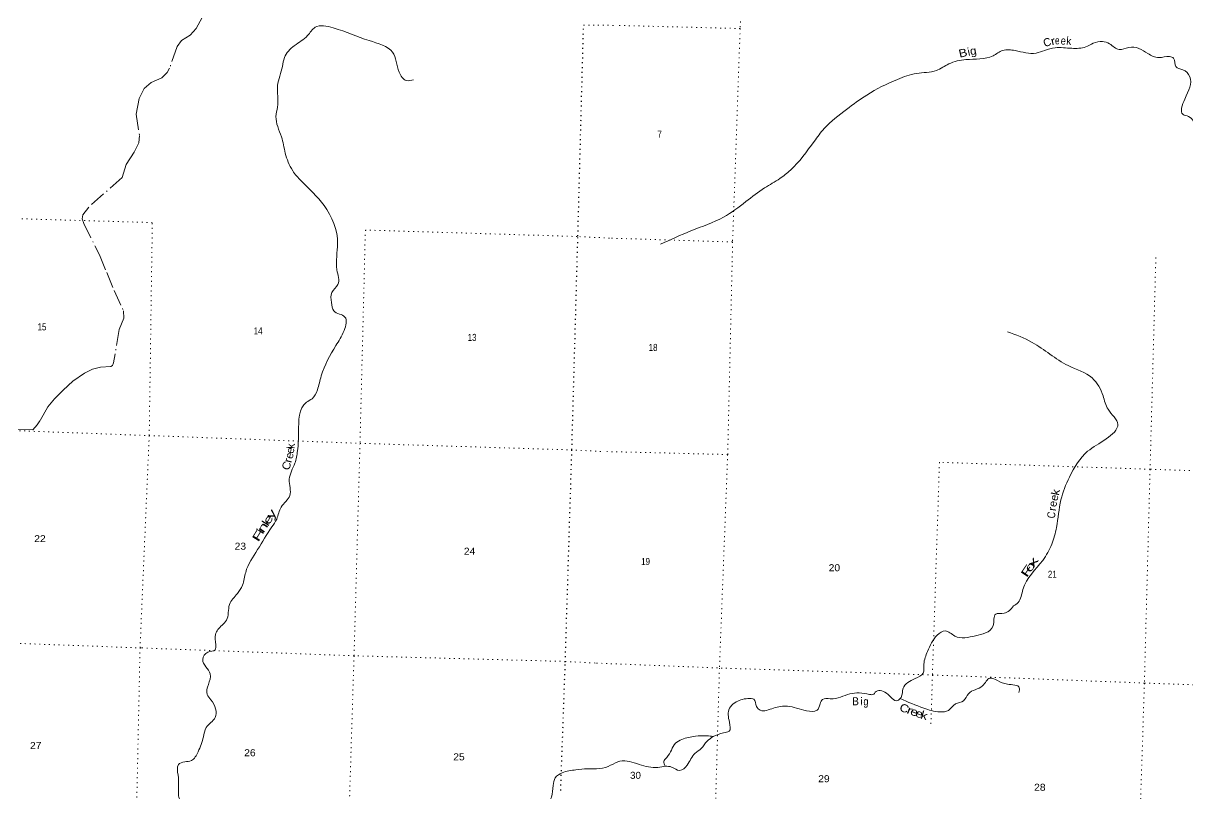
# Model space of a CAD drawing. Header units: feet. Extents: x -745759 to -493183, y 5472 to 195788.
# Drawn here: x -697436 to -668343, y 24254 to 43494 of the extents above; entities that cross this region are included whole.
import ezdxf
from ezdxf.enums import TextEntityAlignment as Align

# ---------------------------------------------------------------- set-up
doc = ezdxf.new("R2010")
doc.units = ezdxf.units.FT
doc.header["$LTSCALE"] = 80
doc.linetypes.add('DOT_DASHED', pattern=[7.7, 5, -1.2, 0.3, -1.2])
doc.linetypes.add('DOTTED', pattern=[1.5, 0.3, -1.2])
for name, color, linetype, lineweight in [('39', 7, 'Continuous', 13), ('44', 7, 'DOT_DASHED', 13), ('6', 7, 'DOTTED', 25), ('7', 7, 'DOTTED', 13)]:
    doc.layers.add(name, color=color, linetype=linetype, lineweight=lineweight)
doc.layers.add('41', color=7, linetype='Continuous')

msp = doc.modelspace()

# ---------------------------------------------------------------- linework, layer by layer
at = {"layer": '39'}
for points in [[(-687684.07, 42084.18), (-687864.32, 42061.72), (-688042.77, 42273.27), (-688207.68, 42768.89), (-688792.81, 43062.1), (-689691.75, 43379.53), (-690145.04, 43394.09), (-690335.53, 43186.33), (-690664.7, 42932.58), (-690910.54, 42637.81), (-690962.3, 42417.52), (-691081.25, 41937.08), (-691083.03, 41402.43), (-691123.24, 41165.62), (-690986.88, 40660.83), (-690889.65, 40252.14), (-690704.72, 39812.38), (-690491.49, 39555.32), (-689920.99, 38945.79), (-689581.78, 37994.61), (-689599.9, 37333.37), (-689573.65, 36973.36), (-689729.82, 36766.51), (-689736.05, 36520.54), (-689678.54, 36310.87), (-689399.27, 36158.63), (-689420.62, 35822.35), (-689626.93, 35443.59), (-689991.12, 34686.52), (-690087.56, 34336.51), (-690219.89, 34118.81), (-690364.09, 34028.61), (-690558.18, 33292.3), (-690584.33, 32812.92), (-690651.14, 32504.33), (-690789.55, 32105.22), (-690777.01, 31697.23), (-690992.22, 31413.59), (-691105.17, 31112.53), (-691228.77, 30914.73), (-691582.52, 30349.01), (-691879.85, 29781.48), (-691959.16, 29461.19), (-692084.98, 29257.4), (-692283.95, 28977.27), (-692359.64, 28584.22), (-692470.67, 28460.67), (-692637.73, 28229.96), (-692626.09, 27975.35), (-692644.65, 27842.77), (-692821.88, 27789.95), (-692953.14, 27604.5), (-692767.52, 27245.42), (-692841.16, 26733.26), (-692746.9, 26597.06), (-692640.75, 26153.78), (-692868.99, 25902.83), (-692935.04, 25676.95), (-693068.75, 25297.87), (-693235.34, 25081.27), (-693401.82, 25048.28), (-693559.38, 24980.7), (-693568.16, 24718.68), (-693560.05, 24298.72), (-693548.46, 24163.16), (-693458.12, 23910.05), (-693540.74, 23791.64), (-693722.81, 23714.76), (-693695.45, 23508.07), (-693713.29, 23276.6), (-693852.72, 23208.44), (-694053.31, 22879.94), (-694235.46, 22379.33), (-694351, 22181.27), (-694575.68, 21615.44), (-694596.77, 21226.69), (-694386.7, 20935.43), (-694336.52, 20687.65), (-694266.94, 20356.52), (-694213.88, 20074.35), (-694223.97, 19953.61), (-694310.36, 19843.39), (-694769.24, 19390.01), (-694881.86, 19038.5), (-694975.12, 18783.22), (-695113.84, 18555.64), (-695293.74, 18242.61), (-695375.14, 17859.83), (-695404.85, 17394.68), (-695540.02, 17092.33), (-695546.92, 16826.2)], [(-681513.38, 37974.27), (-680756.97, 38310.49), (-679937.79, 38654.91), (-679383.54, 39039.61), (-678915.27, 39382.53), (-678530.92, 39619.05), (-678270.52, 39825.02), (-677675.71, 40545.4), (-677425.87, 40866.68), (-676864.75, 41343.97), (-676363.74, 41702.04), (-675597.6, 42092.44), (-675119.1, 42243.4), (-674622.8, 42317.16), (-674309.31, 42479.16), (-673882.53, 42587.3), (-673206.08, 42683.86), (-672964.15, 42813.72), (-672653.66, 42812.41), (-672133.31, 42750.28), (-671915.53, 42816.32), (-671657.45, 42881.14), (-671238.42, 42868.47), (-670890.49, 42904.35), (-670702.18, 42995.49), (-670470.91, 43040.95), (-670299.27, 42983.31), (-670053.74, 42836.69), (-669816.11, 42892.05), (-669562.78, 42868.25), (-669342.94, 42738.54), (-669063.75, 42637.3), (-668794.83, 42661.45), (-668697.29, 42620.17), (-668641.22, 42410.68), (-668462.08, 42334.66), (-668292.02, 42160.06), (-668414.07, 41600.9), (-668460.09, 41218.99), (-668320.62, 41164.34), (-668195.22, 41045.55), (-668062.54, 40442.38), (-667631.42, 40035.96), (-667265.61, 39800.97), (-667352.6, 39135.85), (-667413.71, 38197.59), (-667413.96, 37533.88), (-667341.09, 37083.82), (-667416.77, 36589.83), (-667303.58, 36205.13), (-667013.58, 35865.51), (-666867.35, 35768.29), (-666811.28, 35689.93), (-666781.19, 35553.86), (-666674.29, 35423.53), (-666494.19, 35444.31), (-666345.05, 35441.82), (-666237.97, 35317.54), (-666200.62, 35155.02), (-666190.95, 35076.05)], [(-672845.33, 35791.66), (-672230.46, 35524.93), (-671326.79, 34944.85), (-670731.35, 34636.35), (-670456.78, 34188.26), (-670333.98, 33853.69), (-670087.46, 33477.06), (-670376.87, 33114.61), (-670844.15, 32803.94), (-671299.5, 32160.04), (-671510.56, 31591.47), (-671620.45, 30902.83), (-671738.22, 30482.74), (-671966.36, 30080.11), (-672460.45, 29356.68), (-672581.54, 29025.46), (-672692.58, 28943.43)], [(-680199.53, 25682.98), (-679938.63, 25773.95), (-679802.35, 25812.19), (-679793.46, 26035.85), (-679792.75, 26386.86), (-679659.48, 26524.04), (-679329.53, 26631.08), (-679182.96, 26610.51), (-679117.78, 26435.04), (-679024, 26337.39), (-678691.63, 26391.9), (-678343.45, 26435.84), (-677864.89, 26326.56), (-677604.45, 26336.84), (-677526.91, 26497.9), (-677469.04, 26609.13), (-677273.01, 26623.37), (-676787.38, 26743.86), (-676289.6, 26734.86), (-676188.75, 26735.84), (-676150.94, 26785.14), (-675871.29, 26764.58), (-675592.63, 26580.64), (-675505.54, 26658.7), (-675454.21, 26885.12), (-675152.28, 27130.18), (-674954.61, 27263.4), (-674933.69, 27484.68), (-674843.07, 27808.76), (-674598.69, 28214.93), (-674403.9, 28320), (-674161.84, 28191.64), (-673647.51, 28196.26), (-673391.2, 28269.21), (-673204.37, 28443.11), (-673140.81, 28739.76), (-672932.44, 28761.7), (-672692.58, 28943.43)], [(-675529.13, 26628.56), (-674935.11, 26389.28), (-674536.69, 26296.54), (-674321.78, 26334.43), (-674147.48, 26494.58), (-673943.36, 26575.16), (-673821, 26751.01), (-673468.05, 26950.15), (-673282.81, 27138.21), (-673093.1, 27078.01), (-672847.85, 26987.88), (-672550.1, 26900.2), (-672561.75, 26783.55)], [(-681395.92, 24940.45), (-681434.63, 25058.62), (-681354.86, 25161.12), (-681138.4, 25511.65), (-680984.21, 25607.86), (-680645, 25688.38), (-680356.36, 25697.81), (-680199.53, 25682.98)], [(-681395.92, 24940.45), (-681237.33, 24917.49), (-681038.23, 24834.81), (-680848.62, 24968.28), (-680656.18, 25259.02), (-680497.03, 25385.34), (-680350.37, 25564.48), (-680197.9, 25683.55)], [(-683192.4, 24870.72), (-682886.97, 24910.88), (-682639.55, 25022.43), (-682527.39, 25063.42), (-682049.91, 24984.43), (-681580.36, 24909.71), (-681390.5, 24939.67)], [(-684619.43, 23882.32), (-684315.99, 24029.95), (-684240.82, 24166.76), (-684198.66, 24462.02), (-684144.02, 24647.92), (-683968.25, 24777.46), (-683633.07, 24849.42), (-683335.77, 24874.17), (-683192.4, 24870.72)]]:
    msp.add_spline(points, degree=3, dxfattribs=at)
at = {"layer": '44'}
for points in [[(-692962.98, 43639.25), (-693114.32, 43360.68), (-693262.68, 43201.2), (-693486.61, 43064.17), (-693591.13, 42918.2), (-693779.5, 42376.65), (-693841.27, 42266.53), (-693972.88, 42128.72), (-694242.01, 42011.17), (-694415.26, 41866.91), (-694543.13, 41611.59), (-694613.59, 41225.33), (-694533.47, 40694.59), (-694548.29, 40509.26), (-694669.42, 40271.17), (-694863.46, 39963.46), (-694967.84, 39640.43), (-695800.32, 38901.84), (-695951.81, 38712.34), (-695964.95, 38612.97), (-695922.75, 38490.98), (-695535.42, 37709.18), (-695349.01, 37268.12), (-695164.41, 36817.33), (-694931.25, 36315.18), (-694926.94, 36132.74), (-695044, 35844.24), (-695179.31, 35015.83), (-695205.48, 34949.3), (-695250.13, 34922.45), (-695506.43, 34908), (-695709.14, 34852.44), (-695905.11, 34755.64), (-696198.73, 34558.45), (-696443.55, 34335.56), (-696653.61, 34117.52), (-696818.82, 33918.77), (-697019.33, 33567.25), (-697090.17, 33464.77), (-697197.44, 33338.48)], [(-697197.44, 33338.48), (-699567.43, 33391.08), (-700146.52, 17479.66)]]:
    msp.add_lwpolyline(points, dxfattribs=at)
at = {"layer": '6'}
msp.add_lwpolyline([(-684006.96, 24337.42), (-683894.2, 27540.76), (-683729.1, 32846.24), (-683579.13, 38176.52), (-683437.45, 43450.64)], dxfattribs=at)
at = {"layer": '7'}
for p, q in [((-683437.45, 43450.64), (-682619.91, 43441.06)), ((-683437.45, 43450.64), (-682619.91, 43441.06)), ((-679522.48, 43362.7), (-682619.91, 43441.06)), ((-679714.19, 38032.38), (-682791.41, 38127.88)), ((-679836.85, 32724.65), (-682952.69, 32799.98)), ((-683893.7, 27556.81), (-683112.69, 27514.48)), ((-683893.7, 27556.81), (-683112.69, 27514.48))]:
    msp.add_line(p, q, dxfattribs=at)
for points in [[(-679195.22, 54456.11), (-679524.49, 43362.75), (-679714.19, 38032.38), (-679836.85, 32724.65), (-680042.71, 27392.63), (-680158.95, 23313.68)], [(-694722.76, 11914.88), (-694836.39, 17315.54), (-694631.36, 22599.69), (-694519.04, 27895.12), (-694289.58, 33198.1), (-694212.59, 38517.09), (-699587.37, 38671.48), (-699567.52, 33413.2), (-699762.59, 28081.6), (-699957.16, 22765.97), (-700145.74, 17480.3), (-700145.3, 17440.23)], [(-682791.41, 38127.88), (-683595.54, 38169.09), (-688889.46, 38330.42), (-689023.19, 33003.54), (-689172.19, 27697.43), (-689338.16, 22420.23), (-689387.11, 20744.41)], [(-669139.18, 37641.71), (-669283.46, 32356.65), (-669425.01, 27017.1), (-669580.58, 22187.96)], [(-713980.27, 33937.15), (-710110.98, 33780.61), (-704828, 33597.52), (-699572.51, 33392.24), (-689023.19, 33003.54), (-683749.54, 32838.97), (-682952.69, 32799.98)], [(-660834.07, 32071.78), (-663973.46, 32174.91), (-669283.46, 32356.65), (-674545.31, 32529.22), (-674720.43, 27218.67), (-674761.76, 25909.12)], [(-683893.7, 27556.81), (-689172.19, 27697.43), (-694492.9, 27894.1), (-699782.55, 28089.58), (-705251.46, 28279.88), (-710172.61, 28442.86), (-714147.79, 28644.01)], [(-683112.69, 27514.48), (-680002.42, 27391.7), (-674720.43, 27218.67), (-669425.01, 27017.1), (-664121.1, 26833.48)]]:
    msp.add_lwpolyline(points, dxfattribs=at)

# ---------------------------------------------------------------- texts
at = {"layer": '41'}
for s, rotation, p in [('C', 15.444, (-671828.83, 42924.67)), ('i', 12.545, (-673793.53, 42684.25)), ('e', 79.146, (-690671.28, 32807.68)), ('e', 76.422, (-690693.47, 32675.17)), ('e', 77.463, (-671584.22, 31623.95)), ('e', 79.463, (-671615.11, 31475.34)), ('r', 82.241, (-671632.71, 31350.22)), ('i', 358.538, (-676497.49, 26460.31))]:
    msp.add_text(s, height=200, rotation=rotation, dxfattribs=at).set_placement(p, align=Align.CENTER)
for s, rotation, width, p in [('r', 12.757, 1.15, (-671687.51, 42957.09)), ('e', 1.045, 0.75, (-671600.27, 42966.2)), ('e', 354.873, 0.85, (-671458.84, 42961.41)), ('k', 356.075, 0.95, (-671318.93, 42954.35)), ('B', 12.83, 1.2, (-673936.67, 42657.02)), ('g', 10.677, 1.1, (-673684.99, 42709.99)), ('k', 86.946, 0.95, (-690652.8, 32928.66)), ('r', 76.422, 1.15, (-690727.08, 32553.84)), ('C', 69.369, 1.1, (-690767.66, 32410.85)), ('k', 78.769, 1.1, (-671547.94, 31763.74)), ('e', 57.994, 1.55, (-691236.1, 31050.87)), ('y', 58.006, 1.65, (-691154.54, 31186.69)), ('C', 82.241, 0.85, (-671653.12, 31200.44)), ('F', 57.982, 1.85, (-691488.52, 30650.24)), ('i', 57.982, 1.35, (-691432.71, 30755.71)), ('n', 57.982, 1.65, (-691371.87, 30852.1)), ('l', 57.982, 1.3, (-691298.99, 30954.19)), ('F', 55.799, 1.9, (-672281.65, 29760.5)), ('o', 54.843, 1.65, (-672206.35, 29861.36)), ('x', 56.843, 1.9, (-672126.13, 29982.58)), ('B', 359.391, 0.95, (-676644, 26462.32)), ('g', 358.538, 0.85, (-676383.85, 26459.49)), ('C', 338.06, 1.15, (-675461.8, 26295.16)), ('r', 338.06, 1.4, (-675323.83, 26247.72)), ('e', 338.06, 1.25, (-675208.7, 26206.72)), ('e', 339.997, 1.2, (-675080.25, 26159.18)), ('k', 343.788, 1.25, (-674953.58, 26113.19))]:
    msp.add_text(s, height=200, rotation=rotation, dxfattribs=dict(at, width=width)).set_placement(p, align=Align.CENTER)
at = {"layer": '7'}
for s, width, p in [('7', 0.85, (-681592.6, 40638.56)), ('15', 0.85, (-697080.51, 35824.26)), ('14', 0.85, (-691679.99, 35722.59)), ('13', 0.85, (-686333.49, 35562.45)), ('18', 0.85, (-681811.29, 35311.65)), ('22', 1.1, (-697162.52, 30536.1)), ('23', 1.1, (-692156.19, 30346.94)), ('24', 1.1, (-686428.7, 30221.85)), ('19', 0.85, (-681999.19, 29965.92)), ('20', 1.1, (-677313.99, 29809.49)), ('21', 0.85, (-671837.38, 29645.57)), ('27', 1.1, (-697268.52, 25369.23)), ('26', 1.1, (-691917.21, 25189.48)), ('25', 1.1, (-686694.35, 25087.03)), ('30', 1.05, (-682277.14, 24625.2)), ('29', 1.1, (-677575.07, 24540.21)), ('28', 1.1, (-672180.42, 24326.91))]:
    msp.add_text(s, height=175, dxfattribs=dict(at, width=width)).set_placement(p)

doc.saveas('drawing.dxf')
